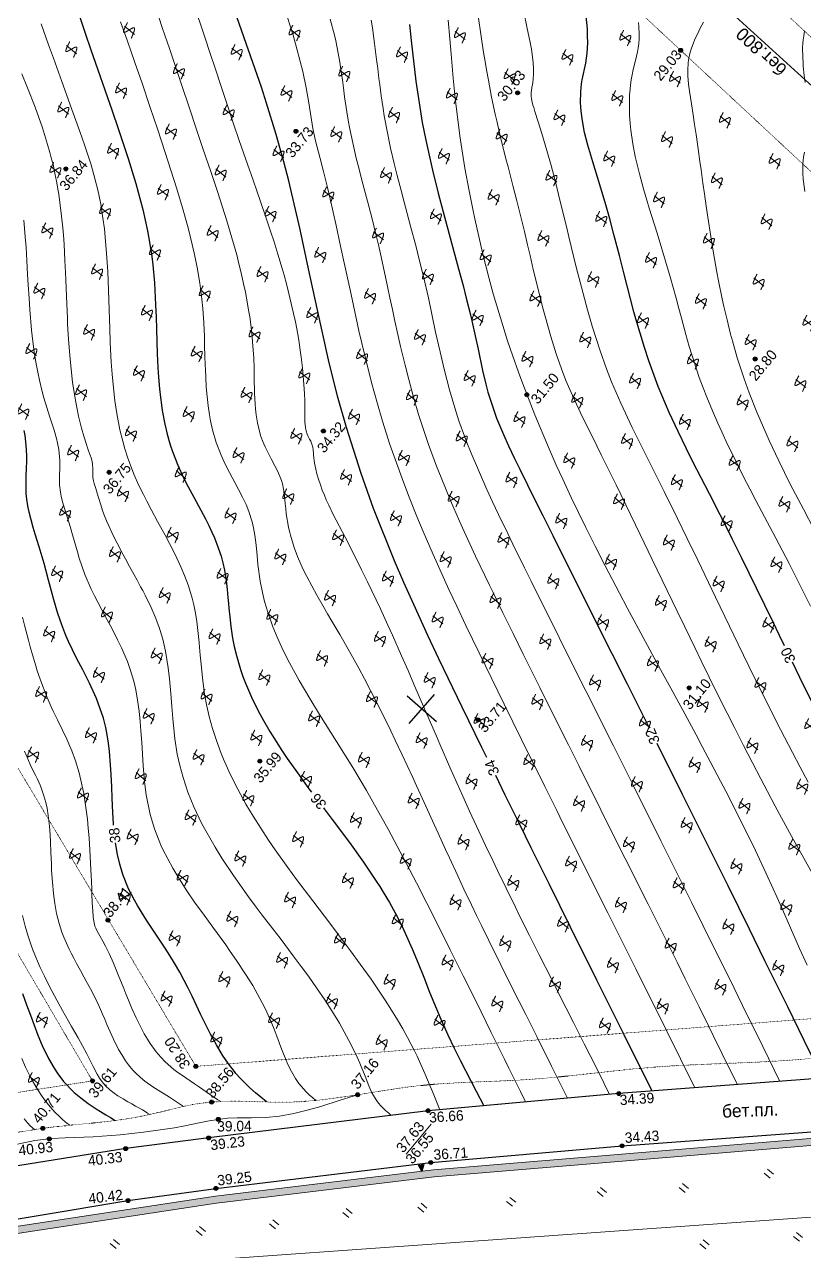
# Model space of a CAD drawing. Header units: millimetres. Extents: x -2893842 to -949497, y -1203244 to 262218.
# Drawn here: x -2100989 to -2040604, y -695531 to -600486 of the extents above; entities that cross this region are included whole.
import ezdxf

# ---------------------------------------------------------------- set-up
doc = ezdxf.new("R2010")
doc.units = ezdxf.units.MM
doc.linetypes.add('g5_366', pattern=[0.85, 0.1, -0.75])
doc.layers.get('0').update_dxf_attribs({"lineweight": 5})
for name, color, linetype in [('!!!_ Размеры', 7, 'Continuous'), ('02_сетка', 253, 'Continuous'), ('06_Инженерно-технические сооружения', 253, 'Continuous'), ('10_Границы покрытий и угодий', 253, 'Continuous'), ('12_Рельеф', 253, 'Continuous'), ('13_Растительность', 253, 'Continuous'), ('19_Горизонтали', 253, 'Continuous'), ('30_Канализация', 253, 'Continuous'), ('61_Отметки высоты поверхности', 253, 'Continuous')]:
    doc.layers.add(name, color=color, linetype=linetype)
doc.styles.add('LIKE17', font='d431.shx')
doc.styles.add('LIKE32', font='peteri.shx')
doc.styles.add('LIKE36', font='pragmai.shx')
doc.styles.add('Line_GUGK', font='')
doc.styles.get('Line_GUGK').set_extended_font_data('Bm431', italic=True)
doc.linetypes.add('g5_084a', pattern='A,0.001,[18,GUGK_2005.shx,S=2.5,R=180,X=0,Y=0],0.5,[18,GUGK_2005.shx,S=6,R=180,X=0,Y=0],0.5', length=1.001)
doc.linetypes.add('g5_122_kl', pattern='A,1,-1,1.5,-0.4,["Кл",Line_GUGK,S=1,R=0,X=0,Y=-0.5],-2.4,1.5,-1,4,-1,4,-1,3', length=21.8)
doc.linetypes.add('g5_280_1', pattern='A,0.001,[21,GUGK_2005.shx,S=1,R=180,X=0,Y=0],2', length=2.001)
doc.linetypes.add('g5_386_1', pattern='A,0,-0.75,[39,GUGK_2005.shx,S=0.5,R=0,X=0.55,Y=0],-0.75', length=1.5)

# ---------------------------------------------------------------- blocks, each defined once
blk = doc.blocks.new('BL_333')
at = {"color": 0}
for p, q in [((0, -3), (0, 3)), ((-3, 0), (3, 0))]:
    blk.add_line(p, q, dxfattribs=at)
blk = doc.blocks.new('g5_401')
at = {"color": 0, "lineweight": 20}
for points in [[(-0.2, 0), (-0.2, 0.6)], [(0.2, 0), (0.2, 0.6)]]:
    blk.add_lwpolyline(points, dxfattribs=at)
blk = doc.blocks.new('g5_411')
at = {"color": 0, "linetype": 'Continuous', "lineweight": 15}
for points in [[(0.375, 1), (0.365, 0.998), (0.355, 0.996), (0.346, 0.994), (0.336, 0.991), (0.326, 0.989), (0.316, 0.987), (0.307, 0.985), (0.297, 0.983), (0.287, 0.981), (0.277, 0.979), (0.268, 0.976), (0.258, 0.974), (0.248, 0.972), (0.238, 0.97), (0.228, 0.968), (0.219, 0.966), (0.209, 0.963), (0.199, 0.961), (0.189, 0.959), (0.18, 0.957), (0.17, 0.955), (0.16, 0.952), (0.15, 0.95), (0.141, 0.948), (0.131, 0.946), (0.121, 0.943), (0.111, 0.941), (0.102, 0.939), (0.092, 0.937), (0.082, 0.934), (0.073, 0.932), (0.063, 0.93), (0.053, 0.927), (0.043, 0.925), (0.034, 0.923), (0.024, 0.92), (0.014, 0.918), (0.005, 0.915), (-0.005, 0.913), (-0.015, 0.911), (-0.025, 0.908), (-0.034, 0.906), (-0.044, 0.903), (-0.054, 0.901), (-0.063, 0.898), (-0.073, 0.895), (-0.083, 0.893), (-0.092, 0.89), (-0.102, 0.887), (-0.111, 0.885), (-0.121, 0.882), (-0.131, 0.879), (-0.14, 0.876), (-0.15, 0.873), (-0.159, 0.87), (-0.169, 0.867), (-0.178, 0.864), (-0.188, 0.861), (-0.197, 0.858), (-0.207, 0.855), (-0.216, 0.852), (-0.226, 0.849), (-0.235, 0.845), (-0.245, 0.842), (-0.254, 0.838), (-0.263, 0.834), (-0.272, 0.831), (-0.282, 0.827), (-0.291, 0.823), (-0.3, 0.818), (-0.309, 0.814), (-0.318, 0.809), (-0.327, 0.805), (-0.335, 0.799), (-0.344, 0.794), (-0.352, 0.788), (-0.36, 0.782), (-0.367, 0.775), (-0.374, 0.768), (-0.379, 0.76), (-0.383, 0.75), (-0.385, 0.741), (-0.384, 0.731), (-0.38, 0.721), (-0.375, 0.713), (-0.369, 0.705), (-0.361, 0.698), (-0.354, 0.692), (-0.346, 0.686), (-0.337, 0.681), (-0.329, 0.675), (-0.32, 0.67), (-0.312, 0.665), (-0.303, 0.661), (-0.294, 0.656), (-0.285, 0.652), (-0.276, 0.647), (-0.267, 0.643), (-0.258, 0.639), (-0.249, 0.635), (-0.239, 0.631), (-0.23, 0.627), (-0.221, 0.623), (-0.212, 0.619), (-0.202, 0.616), (-0.193, 0.612), (-0.184, 0.608), (-0.174, 0.605), (-0.165, 0.601), (-0.156, 0.597), (-0.146, 0.594), (-0.137, 0.59), (-0.128, 0.587), (-0.118, 0.584), (-0.109, 0.58), (-0.099, 0.577), (-0.09, 0.573), (-0.081, 0.57), (-0.071, 0.567), (-0.062, 0.563), (-0.052, 0.56), (-0.043, 0.556), (-0.034, 0.553), (-0.024, 0.55), (-0.015, 0.546), (-0.005, 0.543), (0.004, 0.54), (0.013, 0.536), (0.023, 0.533), (0.032, 0.53), (0.042, 0.526), (0.051, 0.523), (0.061, 0.519), (0.07, 0.516), (0.079, 0.513), (0.089, 0.509), (0.098, 0.506), (0.108, 0.502), (0.117, 0.499), (0.126, 0.495), (0.136, 0.492), (0.145, 0.488), (0.154, 0.485), (0.164, 0.481), (0.173, 0.477), (0.182, 0.474), (0.191, 0.47), (0.201, 0.466), (0.21, 0.462), (0.219, 0.458), (0.228, 0.454), (0.238, 0.45), (0.247, 0.446), (0.256, 0.442), (0.265, 0.438), (0.274, 0.433), (0.283, 0.429), (0.292, 0.425), (0.301, 0.42), (0.309, 0.415), (0.318, 0.41), (0.327, 0.405), (0.335, 0.4), (0.343, 0.394), (0.351, 0.388), (0.359, 0.382), (0.367, 0.375), (0.374, 0.368), (0.38, 0.36), (0.385, 0.352), (0.39, 0.343), (0.392, 0.333), (0.392, 0.323), (0.391, 0.313), (0.387, 0.304), (0.382, 0.295), (0.377, 0.287), (0.37, 0.279), (0.363, 0.272), (0.356, 0.266), (0.348, 0.259), (0.34, 0.253), (0.332, 0.248), (0.323, 0.242), (0.315, 0.237), (0.306, 0.232), (0.298, 0.227), (0.289, 0.222), (0.28, 0.217), (0.271, 0.213), (0.262, 0.208), (0.253, 0.204), (0.244, 0.2), (0.235, 0.196), (0.226, 0.192), (0.217, 0.188), (0.207, 0.184), (0.198, 0.18), (0.189, 0.176), (0.179, 0.173), (0.17, 0.169), (0.161, 0.165), (0.151, 0.162), (0.142, 0.158), (0.133, 0.155), (0.123, 0.151), (0.114, 0.148), (0.105, 0.145), (0.095, 0.141), (0.086, 0.138), (0.076, 0.135), (0.067, 0.132), (0.057, 0.129), (0.048, 0.125), (0.038, 0.122), (0.029, 0.119), (0.019, 0.116), (0.01, 0.113), (0, 0.11), (-0.009, 0.107), (-0.019, 0.104), (-0.028, 0.101), (-0.038, 0.098), (-0.048, 0.095), (-0.057, 0.092), (-0.067, 0.089), (-0.076, 0.086), (-0.086, 0.083), (-0.095, 0.08), (-0.105, 0.078), (-0.115, 0.075), (-0.124, 0.072), (-0.134, 0.069), (-0.143, 0.066), (-0.153, 0.063), (-0.162, 0.061), (-0.172, 0.058), (-0.182, 0.055), (-0.191, 0.052), (-0.201, 0.049), (-0.21, 0.047), (-0.22, 0.044), (-0.23, 0.041), (-0.239, 0.038), (-0.249, 0.036), (-0.259, 0.033), (-0.268, 0.03), (-0.278, 0.027), (-0.287, 0.025), (-0.297, 0.022), (-0.307, 0.019), (-0.316, 0.017), (-0.326, 0.014), (-0.336, 0.011), (-0.345, 0.008), (-0.355, 0.006), (-0.364, 0.003), (-0.374, 0), (-0.375, 0)], [(0, 1), (0, 0)]]:
    blk.add_lwpolyline(points, dxfattribs=at)
blk = doc.blocks.new('g5_330')
blk.add_hatch(color=0).paths.add_polyline_path([(-0.15, 0, 1), (0.15, 0, 1)])
at = {"color": 0}
blk.add_circle((0, 0), 0.15, dxfattribs=at)
blk = doc.blocks.new('g5_330a')
blk.add_hatch(color=0).paths.add_polyline_path([(0, 0), (-0.2, 0.5), (0.2, 0.5)])
at = {"color": 0}
blk.add_lwpolyline([(0, 0), (-0.2, 0.5), (0.2, 0.5)], close=True, dxfattribs=at)
blk = doc.blocks.new('Топо_07.04.17')
at = {"layer": '06_Инженерно-технические сооружения', "linetype": 'Continuous', "lineweight": 20}
blk.add_hatch(color=7, dxfattribs=at).paths.add_polyline_path([(-90330, -590655), (-90347, -590717), (-90361, -590756), (-90382, -590804), (-90411, -590851), (-90429, -590874), (-90449, -590896), (-90489, -590933), (-90525, -590961), (-90550, -590979), (-90589, -591004), (-90637, -591029), (-90689, -591051), (-91102, -591198), (-91283, -590689), (-91066, -590612), (-91025, -590596), (-90986, -590575), (-90959, -590558), (-90943, -590545), (-90923, -590527), (-90908, -590512), (-90890, -590491), (-90873, -590470), (-90857, -590448), (-90842, -590423), (-90829, -590393), (-90819, -590355), (-90812, -590311), (-89906, -585795), (-89749, -583190), (-90765, -577717), (-95182, -565551), (-95829, -564827), (-96550, -564210), (-114803, -562794), (-143291, -560491), (-172694, -558257), (-205353, -557281), (-222333, -557403), (-243262, -558205), (-272521, -559509), (-287741, -560073), (-304911, -560306), (-320227, -559835), (-336012, -559406), (-345151, -559109), (-345134, -558570), (-335995, -558866), (-320211, -559296), (-304907, -559766), (-287755, -559533), (-272543, -558970), (-243284, -557665), (-222345, -556863), (-205346, -556741), (-172665, -557718), (-143249, -559953), (-114761, -562256), (-96421, -563678), (-96246, -563758), (-95633, -564284), (-95345, -564559), (-94825, -565140), (-94671, -565376), (-90242, -577574), (-89206, -583156), (-89369, -585864)])
at = {"layer": '02_сетка', "color": 3, "linetype": 'Continuous'}
for p, q in [((-203327, -522169), (-201105, -520153)), ((-201208, -522272), (-203224, -520050))]:
    blk.add_line(p, q, dxfattribs=at)
at = {"layer": '06_Инженерно-технические сооружения', "color": 7, "linetype": 'Continuous', "lineweight": 20}
for points in [[(-207299, -555293), (-205130, -553199)], [(-90765, -577717), (-95182, -565551), (-95829, -564827), (-96550, -564210), (-114803, -562794), (-143291, -560491), (-172694, -558257), (-205353, -557281), (-222333, -557403), (-243262, -558205), (-272521, -559509)], [(-272543, -558970), (-243284, -557665), (-222345, -556863), (-205346, -556741), (-172665, -557718), (-172665, -557718), (-143249, -559953), (-114761, -562256), (-96421, -563678), (-96246, -563758), (-95633, -564284), (-95345, -564559), (-94825, -565140), (-94671, -565376), (-90242, -577574)]]:
    blk.add_lwpolyline(points, dxfattribs=at)
at = {"layer": '06_Инженерно-технические сооружения', "color": 7, "linetype": 'g5_280_1', "lineweight": 20}
blk.add_lwpolyline([(-90242, -577574), (-94671, -565376), (-94825, -565140), (-95345, -564559), (-95633, -564284), (-96246, -563758), (-96421, -563678), (-114761, -562256), (-143249, -559953), (-172665, -557718), (-205346, -556741), (-222345, -556863), (-243284, -557665), (-272543, -558970)], dxfattribs=at)
at = {"layer": '10_Границы покрытий и угодий', "color": 7, "linetype": 'Continuous', "lineweight": 30}
for points in [[(-67762, -565886), (-73824, -562369), (-86685, -560174), (-105410, -558484), (-114146, -557784), (-128672, -556571), (-143141, -555345), (-157449, -554199), (-172226, -553173), (-190417, -552481), (-205242, -552140), (-222360, -552317), (-228839, -552414), (-243491, -553072), (-256426, -553868), (-273006, -554457), (-287697, -554974)], [(-256411, -557814), (-243202, -557158), (-229116, -556433), (-222246, -556265), (-205490, -556146), (-190624, -556530), (-172772, -557244), (-157960, -558278), (-143377, -559464), (-129062, -560574), (-114682, -561692), (-96101, -563147), (-88161, -564031), (-81757, -565036), (-75790, -566698), (-70207, -569760), (-67762, -565886)]]:
    blk.add_lwpolyline(points, dxfattribs=at)
at = {"layer": '10_Границы покрытий и угодий', "color": 7, "linetype": 'g5_366', "lineweight": 20}
for points in [[(-99162, -551148), (-214186, -417213), (-84445, -408728), (-76933, -428551), (-62587, -550080)], [(-279632, -420739), (-223602, -417753), (-111232, -549024), (-138885, -550668), (-159746, -548939), (-222726, -546695)], [(-230800, -546912), (-359768, -552066), (-367451, -522820), (-358205, -425779), (-286667, -421066)]]:
    blk.add_lwpolyline(points, close=True, dxfattribs=at)
blk.add_lwpolyline([(-237189, -550225), (-235037, -550129), (-234125, -550118), (-232325, -550137), (-230916, -550159), (-229633, -550162), (-228557, -550137), (-227359, -550067), (-226132, -549935), (-224033, -549669), (-223044, -549587), (-221974, -549572), (-220497, -549668), (-219264, -549817), (-218143, -549976), (-217126, -550118), (-215676, -550279), (-214841, -550335), (-213331, -550371), (-211362, -550330), (-210524, -550294), (-208656, -550204), (-206977, -550143), (-205978, -550129), (-204428, -550156), (-202665, -550246), (-200987, -550364), (-199236, -550493), (-197578, -550595), (-196098, -550653), (-194161, -550686), (-192234, -550693), (-190796, -550696), (-189146, -550710), (-187282, -550759), (-186065, -550815), (-184229, -550928), (-182615, -551043), (-180941, -551167), (-179311, -551281), (-177772, -551371), (-176120, -551440), (-174991, -551459)], dxfattribs=at)
at = {"layer": '12_Рельеф', "color": 7, "linetype": 'g5_084a', "lineweight": 20}
blk.add_lwpolyline([(-210524, -550294), (-211906, -550570), (-213465, -550868), (-214439, -551033), (-215600, -551190), (-216731, -551270), (-217794, -551252), (-218881, -551147), (-219994, -551023), (-220736, -550972), (-221457, -550970), (-222170, -551009), (-222952, -551077), (-224094, -551184), (-224895, -551237), (-227311, -551297), (-229133, -551304), (-231238, -551228), (-233396, -551058), (-234458, -551001), (-235763, -551009), (-237133, -551131)], dxfattribs=at)
at = {"layer": '13_Растительность', "color": 7, "linetype": 'g5_386_1', "lineweight": 20}
blk.add_lwpolyline([(-105126, -566682), (-251934, -560509)], dxfattribs=at)
at = {"layer": '19_Горизонтали', "color": 42, "linetype": 'Continuous', "lineweight": 20}
for points in [[(-174560, -470759), (-174693, -470959), (-174884, -471244), (-175095, -471567), (-175356, -471991), (-175542, -472324), (-175704, -472656), (-175869, -473057), (-175980, -473385), (-176036, -473581), (-176074, -473731), (-176181, -474329), (-176220, -474755), (-176238, -475392), (-176226, -475951), (-176184, -476944), (-176150, -477801), (-176124, -478551), (-176099, -479345), (-176068, -480446), (-176042, -481452), (-176026, -482102), (-175999, -483131), (-175976, -483972), (-175947, -484948), (-175919, -485788), (-175859, -487310), (-175792, -488628), (-175699, -490099), (-175647, -490796), (-175522, -492207), (-175459, -492819), (-175337, -493877), (-175187, -495001), (-175108, -495534), (-174883, -496871), (-174537, -498562), (-174270, -499680), (-173849, -501247), (-173154, -503517), (-172596, -505162), (-171908, -507058), (-171119, -509118), (-170483, -510728)], [(-168233, -484660), (-168251, -483896), (-168249, -483699), (-168230, -483233), (-168148, -482535), (-168095, -482266), (-168035, -482022), (-167916, -481638)], [(-167252, -476288), (-167260, -475746), (-167257, -475003), (-167249, -474746), (-167228, -474363), (-167144, -473571), (-167091, -473261), (-167033, -472980), (-166960, -472684), (-166858, -472323)], [(-188300, -468290), (-188175, -469704), (-188175, -469704), (-188080, -470661), (-188026, -471332), (-188000, -471918), (-188001, -472388), (-188024, -472828), (-188053, -473108), (-188072, -473250), (-188145, -473653), (-188207, -473907), (-188261, -474090), (-188314, -474252), (-188345, -474339), (-188386, -474462), (-188436, -474678), (-188461, -474953), (-188458, -475156), (-188433, -475419), (-188395, -475663), (-188360, -475847), (-188295, -476160), (-188128, -476975), (-187949, -477918), (-187714, -479275), (-187528, -480461), (-187369, -481546), (-187119, -483408), (-186884, -485283), (-186784, -486089), (-186480, -488499), (-186320, -489685), (-185989, -491885), (-185764, -493188), (-185376, -495135), (-185037, -496584), (-184758, -497642), (-184242, -499364), (-183576, -501339), (-182630, -503939), (-181677, -506522), (-180880, -508734), (-180309, -510348), (-179695, -512100), (-178647, -515115), (-177828, -517469), (-177319, -518924), (-176369, -521608), (-174807, -525865), (-174807, -525865), (-174085, -527752), (-173621, -528931), (-173123, -530171)], [(-171422, -516645), (-171935, -515216), (-172696, -513154), (-173489, -511088), (-174165, -509360), (-174688, -508022), (-175050, -507085), (-175429, -506087), (-175904, -504805), (-176382, -503460), (-176725, -502443), (-176951, -501743), (-177254, -500757), (-177569, -499655), (-177770, -498893), (-177975, -498055), (-178124, -497396), (-178260, -496742), (-178353, -496260), (-178475, -495592), (-178636, -494639), (-178852, -493247), (-178953, -492570), (-179072, -491756), (-179328, -490065), (-179953, -486581), (-180345, -484583), (-180463, -483957), (-180620, -483068), (-180808, -481862), (-180972, -480500), (-181050, -479494), (-181082, -478441), (-181077, -477915), (-181049, -477270), (-180999, -476670), (-180871, -475732), (-180781, -475264), (-180707, -474934), (-180612, -474562), (-180500, -474177), (-180374, -473791), (-180088, -473018), (-180001, -472781), (-179892, -472462), (-179796, -472149), (-179715, -471821), (-179652, -471474), (-179607, -471110), (-179570, -470523), (-179564, -470213)], [(-194184, -468365), (-194220, -469809), (-194251, -470999), (-194292, -472873), (-194311, -474443), (-194312, -474844), (-194278, -477379), (-194231, -478731), (-194175, -479900), (-194060, -481691), (-193930, -483257), (-193869, -483903), (-193551, -486694), (-193293, -488542), (-193093, -489817), (-192639, -492357), (-192398, -493558), (-192130, -494809), (-191839, -496078), (-191616, -497002), (-190956, -499516), (-190157, -502246), (-189744, -503566), (-189371, -504710), (-188874, -506185), (-188013, -508626), (-187455, -510144), (-186858, -511730), (-185989, -513976), (-185524, -515157), (-184841, -516869), (-184008, -518938), (-183376, -520499), (-182881, -521720), (-182028, -523830), (-181343, -525541), (-180965, -526494), (-180441, -527826), (-179866, -529312), (-179552, -530134), (-179089, -531367), (-178584, -532740), (-178182, -533859), (-177792, -534970), (-177066, -537121), (-176850, -537785), (-176460, -539007), (-175961, -540597), (-175240, -542885), (-174800, -544238)], [(-173321, -537882), (-174229, -535720), (-174756, -534463), (-175373, -532966), (-175875, -531723), (-176351, -530522), (-176752, -529498), (-177793, -526774), (-178336, -525319), (-178768, -524147), (-179233, -522873), (-179831, -521213), (-180299, -519902), (-180686, -518812), (-181276, -517137), (-181722, -515862), (-183188, -511659), (-183899, -509623), (-183899, -509623), (-185318, -505594), (-186191, -503156), (-186718, -501704), (-187298, -500106), (-187664, -499055), (-187896, -498345), (-188257, -497127), (-188500, -496196), (-188774, -494994), (-189048, -493604), (-189423, -491263), (-189719, -489014), (-189804, -488307), (-189934, -487210), (-190035, -486347), (-190160, -485302), (-190474, -482880), (-190645, -481649), (-190849, -480184), (-190938, -479536), (-191175, -477735), (-191317, -476541), (-191374, -476021), (-191505, -474675), (-191608, -473339), (-191659, -472517), (-191693, -471886), (-191727, -471161), (-191782, -469736), (-191855, -467220)], [(-203236, -467254), (-203048, -468537), (-202999, -468978), (-202918, -469958), (-202881, -470652), (-202852, -471441), (-202837, -472033), (-202824, -472655), (-202809, -473362), (-202773, -474546), (-202732, -475351), (-202703, -475773), (-202451, -478181), (-202451, -478181), (-202332, -479066), (-202208, -479931), (-201962, -481591), (-201776, -482895), (-201606, -484223), (-201509, -485050), (-201403, -486010), (-201165, -488339), (-201077, -489241), (-200988, -490143), (-200895, -491072), (-200786, -492120), (-200681, -493065), (-200502, -494551), (-200351, -495677), (-200137, -497082), (-199896, -498459), (-199623, -499815), (-199391, -500859), (-198964, -502589), (-198716, -503518), (-198191, -505351), (-197675, -507027), (-197407, -507862), (-196741, -509865), (-195924, -512224), (-195715, -512818), (-195134, -514458), (-194532, -516148), (-193934, -517818), (-193500, -519025), (-192954, -520535), (-191868, -523530), (-191256, -525210), (-190642, -526890), (-189322, -530497), (-188126, -533758), (-187622, -535133), (-187161, -536390), (-186510, -538170), (-185882, -539891), (-185249, -541630), (-184794, -542885), (-184305, -544238), (-183801, -545636), (-183484, -546518), (-182911, -548114), (-182651, -548841), (-182136, -550279), (-181222, -552831)], [(-177915, -552956), (-178932, -550115), (-180128, -546775), (-180892, -544645), (-181686, -542436), (-182456, -540303), (-183135, -538430), (-183982, -536101), (-184974, -533382), (-186643, -528821), (-187179, -527358), (-187800, -525666), (-189444, -521181), (-190740, -517639), (-191310, -516078), (-192032, -514095), (-192687, -512285), (-193086, -511179), (-193773, -509256), (-194076, -508402), (-194614, -506865), (-194965, -505841), (-195297, -504843), (-196195, -501901), (-196426, -501048), (-196845, -499314), (-197061, -498269), (-197309, -496843), (-197539, -495203), (-197699, -493839), (-197862, -492265), (-198127, -489580), (-198315, -487892), (-198503, -486432), (-198628, -485545), (-198870, -483903), (-199174, -481884), (-199292, -481077), (-199458, -479877), (-199580, -478933), (-199719, -477711), (-199925, -475182), (-199953, -474608), (-199986, -473617), (-200004, -472718), (-200010, -472266), (-200018, -471486), (-200024, -470777), (-200039, -469522), (-200068, -468293), (-200090, -467699)], [(-184530, -552705), (-186218, -547996), (-186836, -546284), (-187321, -544947), (-188017, -543039), (-188632, -541358), (-189289, -539565), (-189688, -538477), (-191033, -534805), (-191773, -532778), (-192354, -531181), (-192727, -530153), (-193105, -529110), (-193435, -528197), (-194811, -524376), (-195842, -521496), (-197323, -517326), (-198097, -515110), (-198630, -513558), (-199090, -512187), (-200000, -509364), (-200560, -507519), (-200911, -506308), (-201375, -504619), (-201729, -503242), (-202029, -501995), (-202359, -500514), (-202731, -498649), (-202969, -497289), (-203232, -495600), (-203468, -493865), (-203627, -492574), (-203750, -491496), (-203962, -489502), (-204084, -488279), (-204293, -486149), (-204422, -484836), (-204590, -483191), (-204822, -481088), (-204942, -480093), (-205093, -478927), (-205238, -477897), (-205436, -476503), (-205539, -475520), (-205623, -473512), (-205692, -472341), (-205813, -471057), (-206058, -469248), (-206239, -468173), (-206528, -466680)], [(-213629, -464790), (-213030, -467638), (-212796, -468769), (-212516, -470116), (-212245, -471419), (-211906, -473021), (-211596, -474463), (-211297, -475814), (-210868, -477702), (-210575, -478978), (-210380, -479831), (-209948, -481771), (-209661, -483128), (-209520, -483828), (-209318, -484882), (-209115, -486027), (-209026, -486568), (-208922, -487246), (-208769, -488351), (-208626, -489605), (-208566, -490244), (-208492, -491224), (-208456, -491879), (-208433, -492468), (-208419, -493027), (-208416, -493854), (-208450, -495150), (-208489, -495843), (-208534, -496418), (-208599, -497085), (-208651, -497537), (-208689, -497890), (-208703, -498056), (-208712, -498237), (-208712, -498471), (-208702, -498632), (-208690, -498739), (-208638, -499004), (-208581, -499187), (-208532, -499316), (-208493, -499415), (-208428, -499584), (-208373, -499749), (-208327, -499966), (-208318, -500058), (-208313, -500271), (-208323, -500543), (-208326, -500672), (-208328, -500854), (-208323, -501118), (-208316, -501294), (-208277, -501779), (-208230, -502148), (-208162, -502559), (-208068, -503019), (-207962, -503454), (-207851, -503858), (-207741, -504224), (-207598, -504665), (-207331, -505419), (-206985, -506332), (-206623, -507262), (-206176, -508435), (-205635, -509912), (-205286, -510893), (-205032, -511625), (-204533, -513099), (-204101, -514412), (-203837, -515230), (-203311, -516895), (-202941, -518087), (-202607, -519177), (-202303, -520175), (-202003, -521161), (-201330, -523386), (-201132, -524036), (-200506, -526075), (-199835, -528215), (-199444, -529430), (-198902, -531072), (-198514, -532219), (-198091, -533450), (-197809, -534260), (-196748, -537240), (-196480, -537981), (-195909, -539544), (-195333, -541109), (-194606, -543067), (-194118, -544379), (-193724, -545436), (-193283, -546620), (-192645, -548342), (-192286, -549311), (-191823, -550572), (-191136, -552465)], [(-219390, -465630), (-219047, -467111), (-218818, -468115), (-218524, -469429), (-218294, -470470), (-217859, -472481), (-217498, -474183), (-217098, -476096), (-216533, -478908), (-216276, -480314), (-215992, -482089), (-215873, -482963), (-215735, -484181), (-215647, -485205), (-215579, -486448), (-215559, -487691), (-215571, -488431), (-215621, -489531), (-215696, -490579), (-215749, -491229), (-215831, -492195), (-215913, -493224), (-215946, -493699), (-215990, -494510), (-216014, -495464), (-216013, -495957), (-215990, -496661), (-215958, -497148), (-215883, -497853), (-215713, -498857), (-215449, -499871), (-215201, -500602), (-214943, -501278), (-214618, -502090), (-214394, -502655), (-214158, -503287), (-213955, -503893), (-213796, -504456), (-213630, -505273), (-213573, -505750), (-213536, -506336), (-213528, -507104), (-213544, -507903), (-213561, -508610), (-213542, -509901), (-213467, -510813), (-213375, -511506), (-213224, -512361), (-212951, -513537), (-212716, -514369), (-212446, -515210), (-212107, -516157), (-211398, -517910), (-210740, -519380), (-210126, -520682), (-209055, -522906), (-208048, -525054), (-207199, -526958), (-206512, -528561), (-205867, -530119), (-204942, -532435), (-204148, -534493), (-203520, -536160), (-202695, -538392), (-202128, -539944), (-201363, -542052), (-200759, -543721), (-200304, -544985), (-199700, -546663), (-199331, -547688), (-198920, -548832), (-198655, -549570), (-197974, -551462), (-197666, -552315)], [(-194401, -552390), (-195352, -549773), (-196232, -547379), (-196895, -545579), (-197281, -544531), (-197690, -543415), (-198373, -541544), (-199087, -539563), (-199521, -538341), (-199805, -537537), (-200109, -536664), (-200548, -535390), (-200913, -534310), (-201397, -532853), (-201620, -532174), (-202050, -530858), (-202280, -530149), (-202857, -528373), (-203300, -527015), (-203514, -526364), (-203841, -525381), (-204135, -524505), (-204535, -523333), (-204803, -522563), (-205313, -521133), (-206364, -518339), (-206709, -517469), (-206989, -516782), (-207268, -516110), (-207874, -514707), (-208364, -513613), (-208639, -513005), (-208918, -512381), (-209309, -511479), (-209912, -509964), (-210116, -509386), (-210440, -508332), (-210619, -507622), (-210808, -506628), (-210838, -506416), (-210883, -506037), (-210915, -505676), (-210936, -505277), (-210943, -504937), (-210939, -504569), (-210928, -504157), (-210918, -503582), (-210921, -503358), (-210935, -503034), (-210981, -502599), (-211028, -502343), (-211224, -501633), (-211392, -501164), (-211621, -500582), (-211768, -500213), (-211984, -499620), (-212128, -499141), (-212229, -498693), (-212303, -498242), (-212358, -497712), (-212387, -497069), (-212386, -496593), (-212376, -496252), (-212323, -495381), (-212215, -494185), (-212149, -493486), (-212084, -492665), (-212038, -491758), (-212017, -490707), (-212037, -489466), (-212058, -488946), (-212106, -488142), (-212153, -487534), (-212213, -486880), (-212310, -486003), (-212400, -485295), (-212498, -484598), (-212957, -481887), (-213408, -479623), (-213785, -477854), (-213999, -476870), (-214198, -475955), (-214528, -474418), (-214837, -472961), (-215271, -470906), (-215866, -468114), (-216214, -466509), (-216432, -465524)], [(-227456, -468778), (-227134, -469916), (-226722, -471469), (-226722, -471469), (-226337, -473115), (-226078, -474432), (-226078, -474432), (-225971, -475075), (-225908, -475494), (-225838, -476027), (-225750, -476841), (-225700, -477474), (-225670, -477964), (-225652, -478357), (-225625, -480093), (-225640, -480989), (-225659, -481560), (-225689, -482270), (-225759, -483524), (-225821, -484453), (-225863, -485030), (-225958, -486318), (-226077, -487984), (-226106, -488445), (-226171, -489603), (-226220, -490883), (-226231, -491422), (-226237, -492169), (-226228, -492972), (-226203, -493740), (-226177, -494233), (-226125, -494955), (-226061, -495616), (-225939, -496568), (-225834, -497217), (-225711, -497863), (-225654, -498129), (-225600, -498368), (-225547, -498598), (-225518, -498731), (-225475, -498948), (-225445, -499129), (-225416, -499420), (-225413, -499491), (-225422, -499757), (-225433, -499856), (-225466, -500078), (-225489, -500244), (-225501, -500381), (-225503, -500465), (-225485, -500730), (-225452, -500946), (-225374, -501333), (-225303, -501711), (-225245, -502049), (-225140, -502636), (-225045, -503084), (-224971, -503391), (-224831, -503914), (-224706, -504333), (-224535, -504859), (-224354, -505375), (-224219, -505741), (-223866, -506644), (-223715, -507016), (-223462, -507632), (-223173, -508329), (-223002, -508748), (-222781, -509297), (-222658, -509611), (-222515, -509989), (-222353, -510433), (-222223, -510806), (-221933, -511735), (-221734, -512503), (-221661, -512838), (-221538, -513521), (-221427, -514473), (-221362, -515792), (-221360, -516636), (-221387, -517784), (-221424, -518798), (-221456, -519726), (-221456, -519726), (-221473, -521309), (-221423, -522513), (-221423, -522513), (-221335, -523396), (-221187, -524356), (-220937, -525526), (-220608, -526711), (-220137, -528084), (-219335, -530000), (-218915, -530886), (-218166, -532343), (-217190, -534097), (-216748, -534858), (-216293, -535628), (-215604, -536781), (-215129, -537574), (-214260, -539036), (-213745, -539921), (-213281, -540738), (-212745, -541715), (-212230, -542700), (-211679, -543818), (-211307, -544629), (-211001, -545341), (-210720, -546040), (-210432, -546814), (-210234, -547396), (-210080, -547880), (-209961, -548282), (-209821, -548791), (-209755, -549048), (-209675, -549357), (-209582, -549706), (-209472, -550071), (-209405, -550266), (-209319, -550489), (-209255, -550636), (-209102, -550938), (-209058, -551013), (-208973, -551149), (-208848, -551330), (-208622, -551618), (-208512, -551747), (-208296, -551986), (-208171, -552119), (-208123, -552170)], [(-204336, -552161), (-204672, -550962), (-205161, -549239), (-205388, -548504), (-205605, -547854), (-205761, -547417), (-206182, -546321), (-206479, -545607), (-206808, -544862), (-207172, -544077), (-207571, -543259), (-207871, -542666), (-208473, -541525), (-209176, -540254), (-209811, -539144), (-210594, -537809), (-211110, -536941), (-212278, -534986), (-213335, -533191), (-213908, -532193), (-214726, -530717), (-215152, -529914), (-216126, -527945), (-216576, -526945), (-217234, -525320), (-217607, -524267), (-217912, -523292), (-218042, -522829), (-218299, -521797), (-218493, -520837), (-218643, -519882), (-218736, -519065), (-218803, -518119), (-218827, -516841), (-218811, -515789), (-218793, -515088), (-218777, -514469), (-218769, -514104), (-218762, -513164), (-218774, -512467), (-218805, -511806), (-218860, -511156), (-218926, -510622), (-219102, -509655), (-219309, -508808), (-219514, -508108), (-219742, -507412), (-219928, -506887), (-220182, -506210), (-220441, -505548), (-220902, -504410), (-221296, -503434), (-221557, -502767), (-221759, -502232), (-222025, -501483), (-222312, -500582), (-222455, -500070), (-222646, -499277), (-222791, -498539), (-222887, -497943), (-223001, -497037), (-223102, -495765), (-223139, -494774), (-223146, -493760), (-223123, -492692), (-223084, -491750), (-222990, -490234), (-222905, -489121), (-222849, -488430), (-222723, -486922), (-222561, -484736), (-222487, -483336), (-222452, -482089), (-222449, -481426), (-222462, -480588), (-222512, -479507), (-222611, -478367), (-222900, -476377), (-223232, -474786), (-223481, -473721), (-223827, -472264), (-224433, -469707), (-224871, -467861), (-225129, -466776), (-225530, -465095)], [(-224033, -549669), (-224530, -549247), (-225022, -548843), (-225408, -548536), (-225635, -548356), (-226199, -547897), (-226771, -547387), (-227081, -547073), (-227445, -546646), (-227598, -546439), (-227898, -545977), (-228077, -545658), (-228306, -545197), (-228513, -544716), (-228824, -543876), (-229019, -543280), (-229201, -542688), (-229324, -542278), (-229448, -541866), (-229628, -541292), (-229719, -541013), (-229861, -540601), (-230161, -539802), (-230410, -539180), (-230553, -538832), (-230770, -538305), (-231004, -537727), (-231168, -537311), (-231322, -536902), (-231437, -536583), (-231600, -536093), (-231747, -535599), (-231850, -535202), (-231992, -534511), (-232101, -533707), (-232157, -532934), (-232174, -532140), (-232156, -531277), (-232108, -530367), (-232071, -529842), (-232001, -528957), (-231940, -528146), (-231907, -527596), (-231882, -526937), (-231885, -526088), (-231918, -525515), (-231964, -525069), (-232046, -524539), (-232168, -523993), (-232252, -523693), (-232406, -523217), (-232526, -522876), (-232688, -522425), (-232830, -522015), (-233034, -521376), (-233162, -520936)], [(-232131, -510616), (-232045, -511235), (-231875, -512434), (-231797, -512954), (-231695, -513601), (-231543, -514475), (-231469, -514859), (-231330, -515526), (-231208, -516048), (-230952, -517010), (-230720, -517750), (-230600, -518107), (-230350, -518815), (-230050, -519657), (-229802, -520382), (-229520, -521319), (-229325, -522121), (-229147, -523094), (-229042, -523899), (-228968, -524726), (-228912, -525983), (-228906, -526719), (-228916, -527427), (-228939, -528178), (-228986, -529138), (-229046, -530117), (-229083, -530663), (-229113, -531079), (-229144, -531514), (-229192, -532206), (-229217, -532578), (-229253, -533138), (-229279, -533565), (-229291, -533792), (-229315, -534279), (-229316, -534631), (-229290, -534880), (-229262, -535013), (-229209, -535195), (-229127, -535416), (-228960, -535804), (-228774, -536253), (-228620, -536656), (-228407, -537263), (-228163, -538032), (-228004, -538574), (-227891, -538974), (-227592, -540065), (-227471, -540506), (-227333, -540999), (-227134, -541683), (-226896, -542433), (-226763, -542821), (-226579, -543314), (-226405, -543741), (-226214, -544167), (-226034, -544535), (-225649, -545220), (-225335, -545693), (-225051, -546070), (-224444, -546741), (-224260, -546915), (-223587, -547500), (-222968, -548031), (-222619, -548332), (-221906, -548948), (-221316, -549457), (-221118, -549628)], [(-213793, -550360), (-213997, -550149), (-214253, -549865), (-214485, -549582), (-214779, -549170), (-214937, -548913), (-215158, -548499), (-215410, -547928), (-215619, -547352), (-215768, -546875), (-215874, -546501), (-216012, -545971), (-216180, -545297), (-216412, -544381), (-216555, -543866), (-216864, -542904), (-217054, -542382), (-217640, -540973), (-218087, -540026), (-218664, -538898), (-219070, -538148), (-219367, -537612), (-220208, -536129), (-220769, -535141), (-221380, -534041), (-221875, -533109), (-222458, -531927), (-222766, -531244), (-223359, -529722), (-223475, -529372), (-223834, -528061), (-224043, -526907), (-224043, -526907), (-224169, -525372), (-224182, -524342), (-224148, -523088), (-224059, -521293), (-224017, -520392), (-223994, -519662), (-223986, -518865), (-224005, -518003), (-224059, -517186), (-224135, -516516), (-224300, -515582), (-224454, -514946), (-224791, -513825), (-225015, -513184), (-225224, -512623), (-225452, -512034), (-225737, -511315), (-226212, -510106), (-226403, -509594), (-226597, -509045), (-226959, -507871), (-227254, -506573), (-227347, -506055), (-227566, -504700), (-227676, -504037), (-227818, -503286), (-227938, -502689), (-228045, -502085), (-228105, -501626), (-228130, -501316), (-228134, -500747), (-228134, -500747), (-228066, -500088), (-228066, -500088), (-227958, -499383), (-227897, -498875), (-227875, -498317), (-227882, -498021), (-227920, -497518), (-227964, -497157), (-228076, -496478), (-228134, -496179), (-228286, -495448), (-228584, -493923), (-228678, -493293), (-228771, -492511), (-228829, -491887), (-228882, -491099), (-228916, -490275), (-228931, -489482), (-228930, -488597), (-228889, -486994), (-228851, -486119), (-228798, -485087), (-228753, -484288), (-228690, -483199), (-228635, -482159), (-228599, -481353), (-228558, -480061)], [(-236397, -549229), (-236287, -549396), (-236160, -549578), (-235980, -549820), (-235693, -550158)], [(-232944, -550130), (-233114, -549960), (-233437, -549612), (-233690, -549321), (-233917, -549042), (-234154, -548729), (-234515, -548190), (-234818, -547669), (-235091, -547130), (-235217, -546854), (-235468, -546256), (-235823, -545269), (-236041, -544580)], [(-234746, -533576), (-234639, -534417), (-234516, -535130), (-234341, -535936), (-234228, -536380), (-233825, -537735), (-233583, -538441), (-233254, -539331), (-232833, -540393), (-232489, -541225), (-231932, -542541), (-231538, -543478), (-231011, -544775), (-230741, -545477), (-230617, -545811), (-230383, -546435), (-230240, -546759), (-230067, -547072), (-229833, -547409), (-229552, -547738), (-229248, -548038), (-228973, -548278), (-228605, -548571), (-228257, -548828), (-227976, -549029), (-227706, -549221), (-227508, -549362), (-227216, -549574), (-227015, -549726), (-226837, -549865), (-226680, -549994)]]:
    blk.add_lwpolyline(points, dxfattribs=at)
at = {"layer": '19_Горизонтали', "color": 42, "linetype": 'Continuous', "lineweight": 30}
for points in [[(-197187, -468353), (-197190, -469624), (-197193, -470522), (-197184, -472780), (-197142, -474478), (-197060, -476016), (-196949, -477408), (-196692, -479788), (-196451, -481610), (-196237, -483085), (-196073, -484167), (-195817, -485824), (-195543, -487612), (-195351, -488915), (-195209, -489930), (-195038, -491253), (-194853, -492890), (-194751, -493946), (-194584, -495642), (-194454, -496703), (-194359, -497339), (-194226, -498078), (-193919, -499415), (-193537, -500748), (-193245, -501659), (-192892, -502693), (-192592, -503547), (-192134, -504827), (-191668, -506114), (-191223, -507333), (-190634, -508944), (-189077, -513197), (-188483, -514817), (-188043, -516017), (-186207, -521025), (-185299, -523504), (-184919, -524541)], [(-226946, -527419), (-226943, -527297), (-226899, -526425), (-226822, -525310), (-226757, -524436), (-226691, -523494), (-226650, -522742), (-226621, -521705), (-226625, -521043), (-226652, -520397), (-226697, -519829), (-226791, -519098), (-227154, -517509), (-227559, -516283), (-227967, -515194), (-228310, -514299), (-228583, -513558), (-228817, -512868), (-228963, -512390), (-229184, -511545), (-229378, -510638), (-229567, -509558), (-229676, -508852), (-229803, -507979), (-230002, -506661), (-230239, -505333), (-230439, -504323), (-230536, -503804), (-230716, -502575), (-230758, -502089), (-230776, -501562), (-230767, -501113), (-230695, -500333), (-230615, -499772), (-230529, -499223), (-230439, -498616), (-230389, -498190), (-230345, -497399), (-230359, -496658), (-230386, -496252)], [(-222516, -464848), (-222196, -466277), (-221932, -467460), (-221436, -469676), (-221197, -470730), (-220815, -472421), (-220506, -473816), (-220163, -475427), (-219999, -476236), (-219629, -478227), (-219321, -480280), (-219142, -481969), (-219081, -482856), (-219041, -483969), (-219038, -484612), (-219074, -486032), (-219174, -487733), (-219246, -488679), (-219322, -489614), (-219472, -491518), (-219506, -492020), (-219541, -492600), (-219574, -493311), (-219600, -494218), (-219603, -494899), (-219593, -495480), (-219576, -495927), (-219503, -496982), (-219409, -497787), (-219272, -498627), (-219158, -499172), (-218868, -500261), (-218524, -501283), (-218271, -501955), (-217905, -502874), (-217626, -503562), (-217208, -504624), (-217005, -505175), (-216817, -505725), (-216674, -506183), (-216465, -506970), (-216325, -507650), (-216248, -508176), (-216192, -508753), (-216155, -509551), (-216150, -510258), (-216159, -510879), (-216171, -511349), (-216180, -511705), (-216195, -512382), (-216198, -513133), (-216165, -514066), (-216110, -514721), (-216021, -515433), (-215823, -516540), (-215698, -517092), (-215555, -517645), (-215214, -518773), (-214985, -519432), (-214708, -520160), (-214502, -520664), (-214111, -521554), (-213712, -522398), (-213340, -523144), (-213004, -523788), (-212351, -524986), (-211595, -526311), (-211431, -526592)], [(-197637, -525474), (-197932, -524649), (-199104, -521362), (-200474, -517448), (-201111, -515568), (-201934, -513058), (-202494, -511272), (-203024, -509507), (-204177, -505294), (-204838, -502508), (-205565, -498840), (-205962, -496340), (-206339, -493459), (-206775, -489425), (-207081, -486290), (-207395, -483179), (-207714, -480378), (-207846, -479337), (-208052, -477848), (-208396, -475674), (-208865, -473163), (-209124, -471907), (-209788, -468926), (-210393, -466359)], [(-173763, -519475), (-174066, -518612), (-174441, -517540), (-175408, -514777), (-176270, -512346), (-176825, -510813), (-177370, -509337), (-177565, -508820), (-178212, -507117), (-179201, -504499), (-179589, -503438), (-180085, -502032), (-180596, -500488), (-181212, -498399), (-181718, -496332), (-181938, -495271), (-182342, -492999), (-182432, -492432), (-182874, -489339), (-183060, -487970), (-183293, -486304), (-183478, -485059), (-183683, -483784), (-184055, -481747), (-184292, -480533), (-184526, -479202), (-184526, -479202), (-184659, -478199), (-184730, -477285), (-184743, -476545), (-184710, -475866), (-184605, -475054), (-184471, -474444), (-184380, -474127), (-183957, -472869), (-183774, -472133), (-183640, -471333), (-183580, -470782), (-183545, -470248), (-183524, -469262)], [(-171588, -525472), (-172633, -522648), (-173298, -520786)], [(-184441, -525848), (-182928, -529988), (-181386, -534223), (-180226, -537424), (-178958, -540941), (-178037, -543504), (-177176, -545905), (-176692, -547258), (-175721, -549973), (-174607, -553082)], [(-187837, -552579), (-189489, -548006), (-190219, -546012), (-191120, -543553), (-192682, -539260), (-193939, -535782), (-195016, -532791), (-195690, -530912), (-196546, -528523), (-197117, -526929)], [(-210655, -527910), (-210609, -527987), (-210073, -528891), (-208954, -530805), (-208040, -532438), (-207224, -534006), (-207000, -534462), (-206781, -534923), (-206402, -535765), (-206023, -536679), (-205631, -537731), (-205049, -539545), (-204720, -540700), (-204416, -541820), (-204095, -543014), (-203470, -545201), (-203059, -546471), (-202680, -547558), (-202308, -548577), (-201688, -550210), (-201367, -551047), (-200910, -552240)], [(-217587, -550054), (-218000, -549639), (-218366, -549249), (-218755, -548810), (-219073, -548428), (-219387, -548022), (-219699, -547584), (-219795, -547440), (-220194, -546785), (-220567, -546079), (-220960, -545228), (-221320, -544339), (-221618, -543535), (-221900, -542729), (-222145, -542013), (-222404, -541259), (-222653, -540558), (-222870, -539976), (-223139, -539297), (-223460, -538556), (-223755, -537928), (-224052, -537327), (-224428, -536591), (-224733, -536000), (-225235, -535012), (-225417, -534642), (-225799, -533818), (-225985, -533381), (-226342, -532433), (-226663, -531300), (-226815, -530480), (-226904, -529702), (-226953, -528793)], [(-235419, -539584), (-235207, -540478), (-235010, -541319), (-234813, -542124), (-234603, -542923), (-234360, -543743), (-233982, -544813), (-233638, -545604), (-233410, -546055), (-233033, -546694), (-232313, -547647), (-231856, -548125), (-231327, -548608), (-230749, -549089), (-230444, -549333), (-230066, -549632), (-229738, -549892), (-229410, -550157)]]:
    blk.add_lwpolyline(points, dxfattribs=at)
at = {"layer": '30_Канализация', "color": 3, "linetype": 'g5_122_kl', "lineweight": 30}
blk.add_lwpolyline([(-49484, -569330), (-76451, -559373), (-96911, -556312), (-193544, -446045), (-216649, -408284)], dxfattribs=at)
at = {"layer": '02_сетка', "color": 92, "xscale": 500.0000000002746, "yscale": 500.0000000002746, "zscale": 500.0000000002746, "rotation": 42.22816425403256}
blk.add_blockref('BL_333', (-202216, -521161), dxfattribs=at)
at = {"layer": '06_Инженерно-технические сооружения', "color": 7, "linetype": 'Continuous', "lineweight": 20, "xscale": 999.9999999999998, "yscale": 999.9999999999998, "zscale": 999.9999999999998, "rotation": 359.7127016388579}
blk.add_blockref('g5_330a', (-206247, -556747, -67200), dxfattribs=at)
at = {"layer": '13_Растительность', "color": 7, "linetype": 'Continuous', "lineweight": 20, "xscale": 999.9999999999995, "yscale": 999.9999999999995, "zscale": 999.9999999999995, "rotation": 43.98139083737546}
for name, p in [('g5_411', (-218444, -466732, -67200)), ('g5_411', (-223058, -467711, -67200)), ('g5_411', (-205743, -468372, -67200)), ('g5_411', (-210358, -469351, -67200)), ('g5_411', (-214972, -470330, -67200)), ('g5_411', (-193043, -470012, -67200)), ('g5_411', (-219586, -471309, -67200)), ('g5_411', (-197657, -470991, -67200)), ('g5_411', (-224201, -472287, -67200)), ('g5_411', (-202271, -471970, -67200)), ('g5_411', (-180342, -471653, -67200)), ('g5_411', (-206886, -472949, -67200)), ('g5_411', (-184956, -472631, -67200)), ('g5_411', (-211500, -473928, -67200)), ('g5_411', (-189570, -473610, -67200)), ('g5_411', (-216114, -474906, -67200)), ('g5_411', (-194185, -474589, -67200)), ('g5_411', (-176870, -475251, -67200)), ('g5_411', (-220728, -475885, -67200)), ('g5_411', (-198799, -475568, -67200)), ('g5_411', (-225343, -476864, -67200)), ('g5_411', (-203413, -476547, -67200)), ('g5_411', (-181484, -476229, -67200)), ('g5_411', (-208028, -477525, -67200)), ('g5_411', (-186098, -477208, -67200)), ('g5_411', (-212642, -478504, -67200)), ('g5_411', (-190713, -478187, -67200)), ('g5_411', (-173398, -478848, -67200)), ('g5_411', (-217256, -479483, -67200)), ('g5_411', (-195327, -479166, -67200)), ('g5_411', (-178012, -479827, -67200)), ('g5_411', (-221871, -480462, -67200)), ('g5_411', (-199941, -480144, -67200)), ('g5_411', (-182626, -480806, -67200)), ('g5_411', (-226485, -481441, -67200)), ('g5_411', (-204556, -481123, -67200)), ('g5_411', (-187241, -481785, -67200)), ('g5_411', (-209170, -482102, -67200)), ('g5_411', (-191855, -482764, -67200)), ('g5_411', (-169925, -482446, -67200)), ('g5_411', (-213784, -483081, -67200)), ('g5_411', (-196469, -483742, -67200)), ('g5_411', (-174540, -483425, -67200)), ('g5_411', (-218399, -484060, -67200)), ('g5_411', (-201083, -484721, -67200)), ('g5_411', (-179154, -484404, -67200)), ('g5_411', (-223013, -485038, -67200)), ('g5_411', (-205698, -485700, -67200)), ('g5_411', (-183768, -485383, -67200)), ('g5_411', (-227627, -486017, -67200)), ('g5_411', (-188383, -486361, -67200)), ('g5_411', (-210312, -486679, -67200)), ('g5_411', (-192997, -487340, -67200)), ('g5_411', (-171068, -487023, -67200)), ('g5_411', (-214926, -487657, -67200)), ('g5_411', (-197611, -488319, -67200)), ('g5_411', (-175682, -488002, -67200)), ('g5_411', (-219541, -488636, -67200)), ('g5_411', (-202226, -489298, -67200)), ('g5_411', (-180296, -488980, -67200)), ('g5_411', (-224155, -489615, -67200)), ('g5_411', (-206840, -490276, -67200)), ('g5_411', (-184911, -489959, -67200)), ('g5_411', (-228769, -490594, -67200)), ('g5_411', (-211454, -491255, -67200)), ('g5_411', (-189525, -490938, -67200)), ('g5_411', (-216069, -492234, -67200)), ('g5_411', (-194139, -491917, -67200)), ('g5_411', (-172210, -491599, -67200)), ('g5_411', (-220683, -493213, -67200)), ('g5_411', (-198754, -492896, -67200)), ('g5_411', (-176824, -492578, -67200)), ('g5_411', (-225297, -494192, -67200)), ('g5_411', (-203368, -493874, -67200)), ('g5_411', (-181438, -493557, -67200)), ('g5_411', (-229912, -495170, -67200)), ('g5_411', (-207982, -494853, -67200)), ('g5_411', (-186053, -494536, -67200)), ('g5_411', (-168738, -495197, -67200)), ('g5_411', (-212597, -495832, -67200)), ('g5_411', (-190667, -495515, -67200)), ('g5_411', (-173352, -496176, -67200)), ('g5_411', (-217211, -496811, -67200)), ('g5_411', (-195281, -496493, -67200)), ('g5_411', (-221825, -497789, -67200)), ('g5_411', (-199896, -497472, -67200)), ('g5_411', (-177966, -497155, -67200)), ('g5_411', (-226439, -498768, -67200)), ('g5_411', (-204510, -498451, -67200)), ('g5_411', (-182581, -498134, -67200)), ('g5_411', (-209124, -499430, -67200)), ('g5_411', (-187195, -499112, -67200)), ('g5_411', (-169880, -499774, -67200)), ('g5_411', (-213739, -500408, -67200)), ('g5_411', (-191809, -500091, -67200)), ('g5_411', (-174494, -500753, -67200)), ('g5_411', (-218353, -501387, -67200)), ('g5_411', (-196424, -501070, -67200)), ('g5_411', (-179109, -501731, -67200)), ('g5_411', (-222967, -502366, -67200)), ('g5_411', (-201038, -502049, -67200)), ('g5_411', (-183723, -502710, -67200)), ('g5_411', (-227582, -503345, -67200)), ('g5_411', (-205652, -503028, -67200)), ('g5_411', (-188337, -503689, -67200)), ('g5_411', (-210267, -504006, -67200)), ('g5_411', (-192952, -504668, -67200)), ('g5_411', (-171022, -504350, -67200)), ('g5_411', (-214881, -504985, -67200)), ('g5_411', (-197566, -505647, -67200)), ('g5_411', (-175636, -505329, -67200)), ('g5_411', (-219495, -505964, -67200)), ('g5_411', (-202180, -506625, -67200)), ('g5_411', (-180251, -506308, -67200)), ('g5_411', (-224110, -506943, -67200)), ('g5_411', (-184865, -507287, -67200)), ('g5_411', (-228724, -507921, -67200)), ('g5_411', (-206794, -507604, -67200)), ('g5_411', (-189479, -508266, -67200)), ('g5_411', (-211409, -508583, -67200)), ('g5_411', (-194094, -509244, -67200)), ('g5_411', (-172164, -508927, -67200)), ('g5_411', (-216023, -509562, -67200)), ('g5_411', (-198708, -510223, -67200)), ('g5_411', (-176779, -509906, -67200)), ('g5_411', (-220637, -510540, -67200)), ('g5_411', (-203322, -511202, -67200)), ('g5_411', (-181393, -510885, -67200)), ('g5_411', (-225252, -511519, -67200)), ('g5_411', (-207937, -512181, -67200)), ('g5_411', (-186007, -511863, -67200)), ('g5_411', (-229866, -512498, -67200)), ('g5_411', (-212551, -513160, -67200)), ('g5_411', (-190622, -512842, -67200)), ('g5_411', (-217165, -514138, -67200)), ('g5_411', (-195236, -513821, -67200)), ('g5_411', (-173306, -513504, -67200)), ('g5_411', (-221780, -515117, -67200)), ('g5_411', (-199850, -514800, -67200)), ('g5_411', (-177921, -514482, -67200)), ('g5_411', (-226394, -516096, -67200)), ('g5_411', (-204465, -515779, -67200)), ('g5_411', (-182535, -515461, -67200)), ('g5_411', (-231008, -517075, -67200)), ('g5_411', (-209079, -516757, -67200)), ('g5_411', (-187149, -516440, -67200)), ('g5_411', (-213693, -517736, -67200)), ('g5_411', (-191764, -517419, -67200)), ('g5_411', (-218308, -518715, -67200)), ('g5_411', (-196378, -518398, -67200)), ('g5_411', (-174449, -518080, -67200)), ('g5_411', (-222922, -519694, -67200)), ('g5_411', (-200992, -519376, -67200)), ('g5_411', (-179063, -519059, -67200)), ('g5_411', (-227536, -520673, -67200)), ('g5_411', (-205607, -520355, -67200)), ('g5_411', (-183677, -520038, -67200)), ('g5_411', (-232150, -521651, -67200)), ('g5_411', (-210221, -521334, -67200)), ('g5_411', (-188292, -521017, -67200)), ('g5_411', (-214835, -522313, -67200)), ('g5_411', (-192906, -521995, -67200)), ('g5_411', (-175591, -522657, -67200)), ('g5_411', (-219450, -523292, -67200)), ('g5_411', (-197520, -522974, -67200)), ('g5_411', (-180205, -523636, -67200)), ('g5_411', (-224064, -524270, -67200)), ('g5_411', (-202135, -523953, -67200)), ('g5_411', (-184820, -524614, -67200)), ('g5_411', (-228678, -525249, -67200)), ('g5_411', (-206749, -524932, -67200)), ('g5_411', (-189434, -525593, -67200)), ('g5_411', (-211363, -525911, -67200)), ('g5_411', (-194048, -526572, -67200)), ('g5_411', (-172119, -526255, -67200)), ('g5_411', (-215978, -526889, -67200)), ('g5_411', (-176733, -527234, -67200)), ('g5_411', (-220592, -527868, -67200)), ('g5_411', (-198663, -527551, -67200)), ('g5_411', (-181347, -528212, -67200)), ('g5_411', (-225206, -528847, -67200)), ('g5_411', (-203277, -528530, -67200)), ('g5_411', (-185962, -529191, -67200)), ('g5_411', (-229821, -529826, -67200)), ('g5_411', (-207891, -529508, -67200)), ('g5_411', (-190576, -530170, -67200)), ('g5_411', (-212505, -530487, -67200)), ('g5_411', (-195190, -531149, -67200)), ('g5_411', (-173261, -530831, -67200)), ('g5_411', (-217120, -531466, -67200)), ('g5_411', (-199805, -532127, -67200)), ('g5_411', (-177875, -531810, -67200)), ('g5_411', (-221734, -532445, -67200)), ('g5_411', (-204419, -533106, -67200)), ('g5_411', (-182490, -532789, -67200)), ('g5_411', (-226348, -533424, -67200)), ('g5_411', (-209033, -534085, -67200)), ('g5_411', (-187104, -533768, -67200)), ('g5_411', (-213648, -535064, -67200)), ('g5_411', (-191718, -534746, -67200)), ('g5_411', (-218262, -536043, -67200)), ('g5_411', (-196333, -535725, -67200)), ('g5_411', (-174403, -535408, -67200)), ('g5_411', (-222876, -537021, -67200)), ('g5_411', (-200947, -536704, -67200)), ('g5_411', (-179017, -536387, -67200)), ('g5_411', (-205561, -537683, -67200)), ('g5_411', (-183632, -537366, -67200)), ('g5_411', (-210176, -538662, -67200)), ('g5_411', (-188246, -538344, -67200)), ('g5_411', (-214790, -539640, -67200)), ('g5_411', (-192860, -539323, -67200)), ('g5_411', (-219404, -540619, -67200)), ('g5_411', (-197475, -540302, -67200)), ('g5_411', (-175545, -539985, -67200)), ('g5_411', (-224019, -541598, -67200)), ('g5_411', (-202089, -541281, -67200)), ('g5_411', (-180160, -540963, -67200)), ('g5_411', (-233798, -542134, -67200)), ('g5_411', (-206703, -542259, -67200)), ('g5_411', (-184774, -541942, -67200)), ('g5_411', (-211318, -543238, -67200)), ('g5_411', (-189388, -542921, -67200)), ('g5_411', (-215932, -544217, -67200)), ('g5_411', (-194003, -543900, -67200)), ('g5_411', (-176688, -544561, -67200)), ('g5_411', (-220546, -545196, -67200)), ('g5_411', (-198617, -544879, -67200)), ('g5_411', (-181302, -545540, -67200)), ('g5_411', (-203231, -545857, -67200)), ('g5_411', (-185916, -546519, -67200)), ('g5_411', (-234940, -546710, -67200)), ('g5_411', (-207846, -546836, -67200)), ('g5_411', (-190531, -547498, -67200)), ('g5_401', (-230301, -559883, -67200)), ('g5_401', (-223573, -559626, -67200)), ('g5_401', (-217876, -559760, -67200)), ('g5_401', (-212121, -559526, -67200)), ('g5_401', (-206323, -559765, -67200)), ('g5_401', (-199435, -560091, -67200)), ('g5_401', (-192383, -560130, -67200)), ('g5_401', (-179375, -560163, -67200)), ('g5_401', (-186033, -560535, -67200)), ('g5_401', (-184940, -565053, -67200)), ('g5_401', (-177677, -565291, -67200))]:
    blk.add_blockref(name, p, dxfattribs=at)
at = {"layer": '61_Отметки высоты поверхности', "color": 7, "linetype": 'Continuous', "lineweight": 20, "xscale": 999.9999999999995, "yscale": 999.9999999999995, "zscale": 999.9999999999995, "rotation": 43.98139083737546}
for p in [(-176551, -472718, -67200), (-189469, -474569, -67200), (-206857, -475594, -67200), (-224893, -476481, -67200), (-173518, -497130, -67200), (-191392, -497888, -67200), (-207362, -498908, -67200), (-224201, -500210, -67200), (-181465, -521868, -67200), (-197986, -522483, -33200), (-215138, -523761, -67200), (-228211, -534674, -67200), (-222726, -546695, -67200), (-230800, -546912, -67200), (-235037, -550129, -67200), (-221824, -549581, -67200), (-210524, -550294, -67200), (-234633, -551002, -67200), (-221457, -550970, -67200), (-228839, -552414, -67200), (-222360, -552317, -67200), (-205242, -552140, -67200), (-190417, -552481, -67200), (-205490, -556146, -67200), (-229116, -556433, -67200), (-222246, -556265, -67200), (-190624, -556530, -67200)]:
    blk.add_blockref('g5_330', p, dxfattribs=at)
at = {"layer": '06_Инженерно-технические сооружения', "color": 7, "linetype": 'Continuous', "lineweight": 15, "style": 'LIKE36'}
for s, p in [('37.63', (-207533, -555222, -67200)), ('36.55', (-206909, -556163, -67200))]:
    blk.add_text(s, height=800, rotation=43.98139, dxfattribs=at).set_placement(p)
at = {"layer": '10_Границы покрытий и угодий', "color": 7, "linetype": 'Continuous', "lineweight": 15, "style": 'LIKE36'}
blk.add_text('бет.пл.', height=1000, rotation=355.78641, dxfattribs=at).set_placement((-182668, -555245, -67200))
at = {"layer": '19_Горизонтали', "color": 42, "linetype": 'Continuous', "lineweight": 15, "style": 'LIKE36'}
for s, rotation, p in [('30', 108.07877, (-173006, -520670, -33200)), ('32', 106.77503, (-184162, -525735, -33200)), ('34', 106.77503, (-196784, -526748, -33200)), ('36', 123.00744, (-210318, -527650, -33200)), ('38', 89.67879, (-226556, -528805, -33200))]:
    blk.add_text(s, height=800, rotation=rotation, dxfattribs=at).set_placement(p)
at = {"layer": '30_Канализация', "color": 7, "linetype": 'Continuous', "lineweight": 15, "style": 'LIKE32'}
blk.add_text('бет.800', height=1000, rotation=130.52847, dxfattribs=at).set_placement((-168444, -475013, -67200))
at = {"layer": '61_Отметки высоты поверхности', "color": 7, "linetype": 'Continuous', "lineweight": 15, "style": 'LIKE17'}
for s, rotation, p in [('30.63', 43.98139, (-190578, -475174, -46700)), ('29.03', 43.98139, (-178373, -474964, -46700)), ('36.84', 43.98139, (-225036, -478238, -46700)), ('33.73', 43.98139, (-207368, -477675, -46700)), ('31.50', 43.98139, (-190637, -498773, -46700)), ('28.80', 43.98139, (-173661, -498888, -46700)), ('34.32', 43.98139, (-207504, -500665, -46700)), ('36.75', 43.98139, (-224344, -501967, -46700)), ('33.71', 43.98139, (-197565, -523602, -12700)), ('31.10', 43.98139, (-181608, -523625, -46700)), ('35.99', 43.98139, (-215281, -525518, -46700)), ('38.41', 43.98139, (-228017, -534568, -46700)), ('38.20', 115.82147, (-223093, -546536, -46700)), ('39.61', 43.98139, (-230730, -548328, -46700)), ('38.56', 43.98139, (-221707, -549368, -46700)), ('40.71', 43.98139, (-235280, -549804, -46700)), ('37.16', 43.98139, (-210469, -549942, -46700)), ('40.93', 359.5389, (-237099, -552011, -46700)), ('39.04', 354.67549, (-221645, -551903, -46700)), ('40.33', 0.37095, (-231842, -553428, -46700)), ('39.23', 0.37095, (-222286, -553287, -46700)), ('36.66', 357.43613, (-205243, -553070, -46700)), ('34.39', 357.43613, (-190425, -553389, -46700)), ('40.42', 0.37095, (-232136, -556347, -46700)), ('39.25', 0.37095, (-222063, -556072, -46700)), ('36.71', 357.43613, (-205226, -555970, -46700)), ('34.43', 357.43613, (-190368, -556342, -46700))]:
    blk.add_text(s, height=800, rotation=rotation, dxfattribs=at).set_placement(p)

msp = doc.modelspace()

# ---------------------------------------------------------------- block references
at = {"layer": '!!!_ Размеры', "color": 1, "lineweight": 0, "rotation": 6.471407436947433}
msp.add_blockref('Топо_07.04.17', (-1928038.79367, -112877.83782), dxfattribs=at)

doc.saveas('drawing.dxf')
